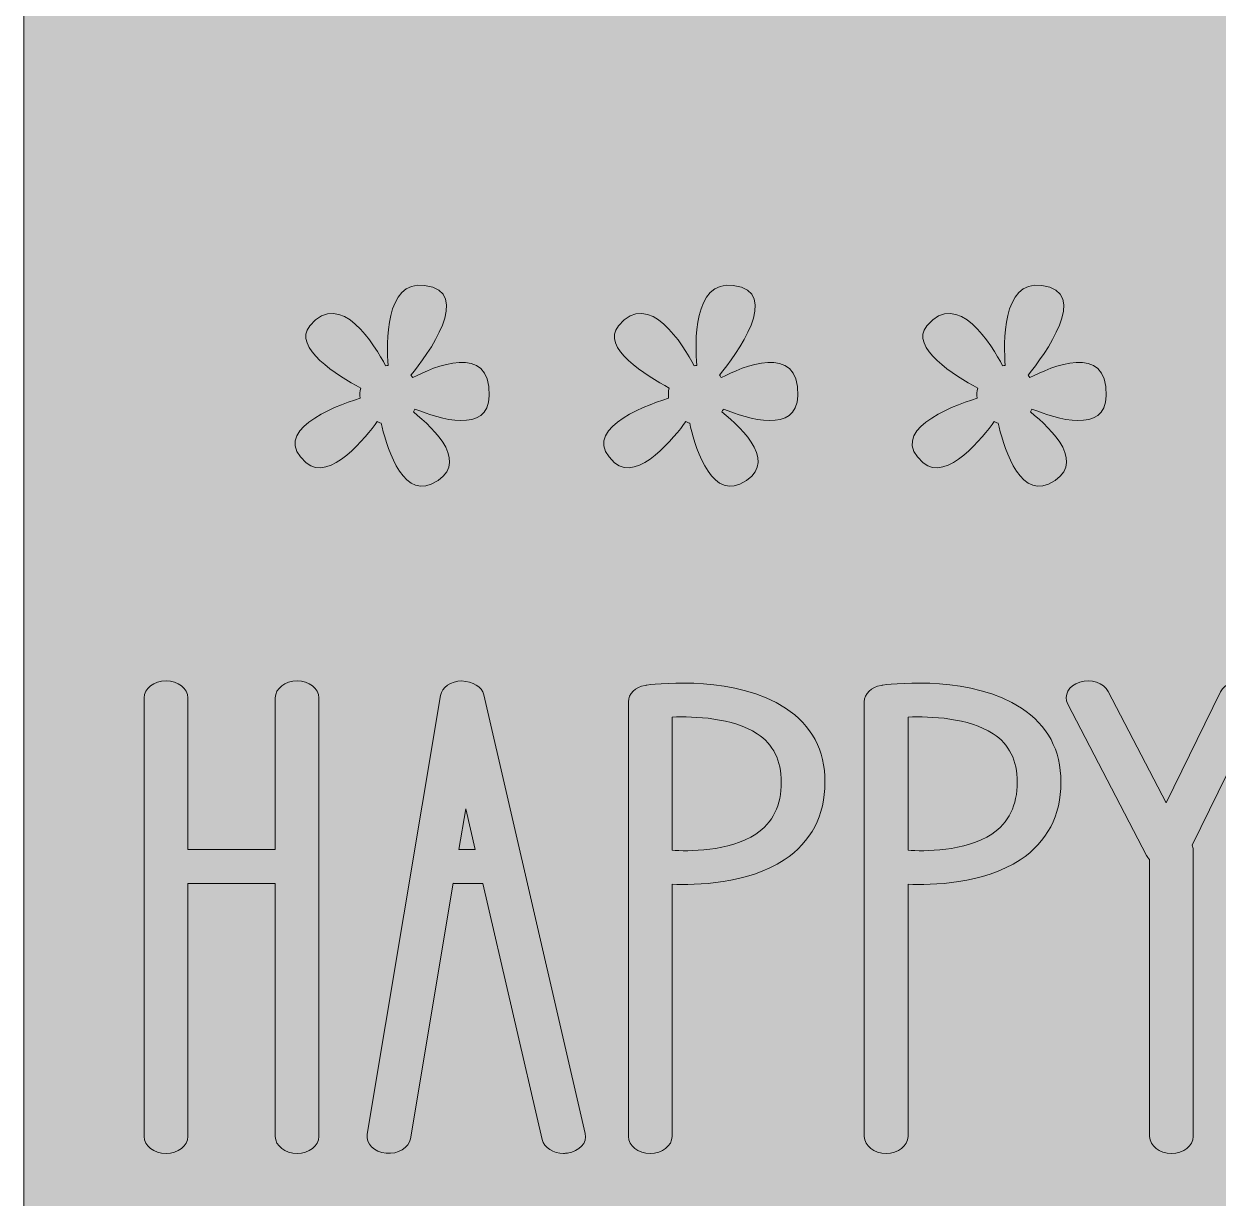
# Model space of a CAD drawing. Extents: x 254 to 755, y -942 to -58.
# Drawn here: x 254 to 468.2, y -547.7 to -337.1 of the extents above; entities that cross this region are included whole.
import ezdxf

# ---------------------------------------------------------------- set-up
doc = ezdxf.new("R2010")
doc.units = 0
doc.header["$MEASUREMENT"] = 0
doc.layers.add('Layer 1', color=7, linetype='Continuous', lineweight=0)

# ---------------------------------------------------------------- blocks, each defined once
blk = doc.blocks.new('Block_4')
at = {"layer": 'Layer 1', "true_color": 0x542400, "transparency": 33554687}
h = blk.add_hatch(color=38, dxfattribs=at)
h.dxf.hatch_style = 2
edge = h.paths.add_edge_path()
edge.add_spline(control_points=[(389.88, -473.08), (389.88, -469.16), (388.45, -466.31), (385.53, -464.39), (381.16, -461.51), (374.32, -461.25), (370.28, -461.41), (370.28, -461.41), (370.28, -485.3), (370.28, -485.3), (373.04, -485.47), (380.52, -485.59), (385.32, -482.39), (388.34, -480.38), (389.88, -477.25), (389.88, -473.08)], knot_values=[0, 0, 0, 0, 1, 1, 1, 2, 2, 2, 3, 3, 3, 4, 4, 4, 5, 5, 5, 5], degree=3, periodic=0)
edge = h.paths.add_edge_path()
edge.add_spline(control_points=[(397.71, -473.08), (397.71, -479.11), (395.25, -483.79), (390.4, -487.01), (383.74, -491.41), (374.51, -491.57), (370.28, -491.37), (370.28, -491.37), (370.28, -536.63), (370.28, -536.63), (370.28, -538.31), (368.52, -539.66), (366.36, -539.66), (364.19, -539.66), (362.44, -538.31), (362.44, -536.63), (362.44, -536.63), (362.44, -458.66), (362.44, -458.66), (362.44, -457.25), (363.69, -456.04), (365.46, -455.71), (365.56, -455.69), (365.67, -455.68), (365.78, -455.66), (368.48, -455.33), (381.89, -454.04), (390.62, -459.78), (395.33, -462.88), (397.71, -467.36), (397.71, -473.08)], knot_values=[0, 0, 0, 0, 1, 1, 1, 2, 2, 2, 3, 3, 3, 4, 4, 4, 5, 5, 5, 6, 6, 6, 7, 7, 7, 8, 8, 8, 9, 9, 9, 10, 10, 10, 10], degree=3, periodic=0)
h = blk.add_hatch(color=38, dxfattribs=at)
h.dxf.hatch_style = 2
edge = h.paths.add_edge_path()
edge.add_spline(control_points=[(432.21, -473.08), (432.21, -469.16), (430.79, -466.31), (427.87, -464.39), (423.49, -461.51), (416.66, -461.25), (412.61, -461.41), (412.61, -461.41), (412.61, -485.3), (412.61, -485.3), (415.37, -485.47), (422.86, -485.59), (427.66, -482.39), (430.68, -480.38), (432.21, -477.25), (432.21, -473.08)], knot_values=[0, 0, 0, 0, 1, 1, 1, 2, 2, 2, 3, 3, 3, 4, 4, 4, 5, 5, 5, 5], degree=3, periodic=0)
edge = h.paths.add_edge_path()
edge.add_spline(control_points=[(440.05, -473.08), (440.05, -479.11), (437.59, -483.79), (432.73, -487.01), (426.07, -491.41), (416.84, -491.57), (412.61, -491.37), (412.61, -491.37), (412.61, -536.63), (412.61, -536.63), (412.61, -538.31), (410.85, -539.66), (408.69, -539.66), (406.53, -539.66), (404.77, -538.31), (404.77, -536.63), (404.77, -536.63), (404.77, -458.66), (404.77, -458.66), (404.77, -457.25), (406.02, -456.04), (407.79, -455.71), (407.9, -455.69), (408.01, -455.68), (408.12, -455.66), (410.81, -455.33), (424.22, -454.04), (432.95, -459.78), (437.66, -462.88), (440.05, -467.36), (440.05, -473.08)], knot_values=[0, 0, 0, 0, 1, 1, 1, 2, 2, 2, 3, 3, 3, 4, 4, 4, 5, 5, 5, 6, 6, 6, 7, 7, 7, 8, 8, 8, 9, 9, 9, 10, 10, 10, 10], degree=3, periodic=0)
h = blk.add_hatch(color=38, dxfattribs=at)
h.dxf.hatch_style = 2
edge = h.paths.add_edge_path()
edge.add_spline(control_points=[(306.93, -457.95), (306.93, -457.95), (306.93, -536.63), (306.93, -536.63), (306.93, -538.31), (305.17, -539.66), (303.01, -539.66), (300.85, -539.66), (299.09, -538.31), (299.09, -536.63), (299.09, -536.63), (299.09, -491.24), (299.09, -491.24), (299.09, -491.24), (283.41, -491.24), (283.41, -491.24), (283.41, -491.24), (283.41, -536.63), (283.41, -536.63), (283.41, -538.31), (281.65, -539.66), (279.49, -539.66), (277.33, -539.66), (275.57, -538.31), (275.57, -536.63), (275.57, -536.63), (275.57, -457.95), (275.57, -457.95), (275.57, -456.27), (277.33, -454.92), (279.49, -454.92), (281.65, -454.92), (283.41, -456.27), (283.41, -457.95), (283.41, -457.95), (283.41, -485.18), (283.41, -485.18), (283.41, -485.18), (299.09, -485.18), (299.09, -485.18), (299.09, -485.18), (299.09, -457.95), (299.09, -457.95), (299.09, -456.27), (300.85, -454.92), (303.01, -454.92), (305.17, -454.92), (306.93, -456.27), (306.93, -457.95)], knot_values=[0, 0, 0, 0, 1, 1, 1, 2, 2, 2, 3, 3, 3, 4, 4, 4, 5, 5, 5, 6, 6, 6, 7, 7, 7, 8, 8, 8, 9, 9, 9, 10, 10, 10, 11, 11, 11, 12, 12, 12, 13, 13, 13, 14, 14, 14, 15, 15, 15, 16, 16, 16, 16], degree=3, periodic=0)
h = blk.add_hatch(color=38, dxfattribs=at)
h.dxf.hatch_style = 2
edge = h.paths.add_edge_path()
edge.add_spline(control_points=[(334.95, -485.18), (334.95, -485.18), (333.25, -477.85), (333.25, -477.85), (333.25, -477.85), (332.03, -485.18), (332.03, -485.18), (332.03, -485.18), (334.95, -485.18), (334.95, -485.18)], knot_values=[0, 0, 0, 0, 1, 1, 1, 2, 2, 2, 3, 3, 3, 3], degree=3, periodic=0)
edge = h.paths.add_edge_path()
edge.add_spline(control_points=[(336.49, -457.41), (336.49, -457.41), (354.7, -536.1), (354.7, -536.1), (355.08, -537.75), (353.66, -539.32), (351.53, -539.61), (351.29, -539.64), (351.06, -539.66), (350.83, -539.66), (348.97, -539.66), (347.32, -538.63), (346.98, -537.16), (346.98, -537.16), (336.35, -491.24), (336.35, -491.24), (336.35, -491.24), (331.24, -491.24), (331.24, -491.24), (331.16, -491.24), (331.1, -491.21), (331.02, -491.2), (331.02, -491.2), (323.36, -537.02), (323.36, -537.02), (323.09, -538.68), (321.09, -539.81), (318.97, -539.63), (316.83, -539.42), (315.31, -537.9), (315.59, -536.24), (315.59, -536.24), (328.74, -457.56), (328.74, -457.56), (328.99, -456.08), (330.6, -454.96), (332.53, -454.92), (334.53, -455.01), (336.15, -455.95), (336.49, -457.41)], knot_values=[0, 0, 0, 0, 1, 1, 1, 2, 2, 2, 3, 3, 3, 4, 4, 4, 5, 5, 5, 6, 6, 6, 7, 7, 7, 8, 8, 8, 9, 9, 9, 10, 10, 10, 11, 11, 11, 12, 12, 12, 13, 13, 13, 13], degree=3, periodic=0)
h = blk.add_hatch(color=38, dxfattribs=at)
h.dxf.hatch_style = 2
edge = h.paths.add_edge_path()
edge.add_spline(control_points=[(476.02, -459.02), (476.02, -459.02), (463.59, -484.37), (463.59, -484.37), (463.68, -484.63), (463.8, -484.9), (463.8, -485.18), (463.8, -485.18), (463.8, -536.63), (463.8, -536.63), (463.8, -538.31), (462.04, -539.66), (459.88, -539.66), (457.71, -539.66), (455.96, -538.31), (455.96, -536.63), (455.96, -536.63), (455.96, -486.97), (455.96, -486.97), (455.73, -486.75), (455.53, -486.5), (455.39, -486.23), (455.39, -486.23), (441.27, -459.07), (441.27, -459.07), (440.47, -457.52), (441.44, -455.75), (443.45, -455.14), (445.46, -454.51), (447.74, -455.26), (448.55, -456.81), (448.55, -456.81), (458.93, -476.77), (458.93, -476.77), (458.93, -476.77), (468.68, -456.87), (468.68, -456.87), (469.45, -455.31), (471.7, -454.53), (473.74, -455.11), (475.76, -455.71), (476.78, -457.46), (476.02, -459.02)], knot_values=[0, 0, 0, 0, 1, 1, 1, 2, 2, 2, 3, 3, 3, 4, 4, 4, 5, 5, 5, 6, 6, 6, 7, 7, 7, 8, 8, 8, 9, 9, 9, 10, 10, 10, 11, 11, 11, 12, 12, 12, 13, 13, 13, 14, 14, 14, 14], degree=3, periodic=0)
at = {"layer": 'Layer 1'}
for points, knots in [([(397.71, -473.08), (397.71, -479.11), (395.25, -483.79), (390.4, -487.01), (383.74, -491.41), (374.51, -491.57), (370.28, -491.37), (370.28, -491.37), (370.28, -536.63), (370.28, -536.63), (370.28, -538.31), (368.52, -539.66), (366.36, -539.66), (364.19, -539.66), (362.44, -538.31), (362.44, -536.63), (362.44, -536.63), (362.44, -458.66), (362.44, -458.66), (362.44, -457.25), (363.69, -456.04), (365.46, -455.71), (365.56, -455.69), (365.67, -455.68), (365.78, -455.66), (368.48, -455.33), (381.89, -454.04), (390.62, -459.78), (395.33, -462.88), (397.71, -467.36), (397.71, -473.08)], [0, 0, 0, 0, 1, 1, 1, 2, 2, 2, 3, 3, 3, 4, 4, 4, 5, 5, 5, 6, 6, 6, 7, 7, 7, 8, 8, 8, 9, 9, 9, 10, 10, 10, 10]), ([(440.05, -473.08), (440.05, -479.11), (437.59, -483.79), (432.73, -487.01), (426.07, -491.41), (416.84, -491.57), (412.61, -491.37), (412.61, -491.37), (412.61, -536.63), (412.61, -536.63), (412.61, -538.31), (410.85, -539.66), (408.69, -539.66), (406.53, -539.66), (404.77, -538.31), (404.77, -536.63), (404.77, -536.63), (404.77, -458.66), (404.77, -458.66), (404.77, -457.25), (406.02, -456.04), (407.79, -455.71), (407.9, -455.69), (408.01, -455.68), (408.12, -455.66), (410.81, -455.33), (424.22, -454.04), (432.95, -459.78), (437.66, -462.88), (440.05, -467.36), (440.05, -473.08)], [0, 0, 0, 0, 1, 1, 1, 2, 2, 2, 3, 3, 3, 4, 4, 4, 5, 5, 5, 6, 6, 6, 7, 7, 7, 8, 8, 8, 9, 9, 9, 10, 10, 10, 10]), ([(306.93, -457.95), (306.93, -457.95), (306.93, -536.63), (306.93, -536.63), (306.93, -538.31), (305.17, -539.66), (303.01, -539.66), (300.85, -539.66), (299.09, -538.31), (299.09, -536.63), (299.09, -536.63), (299.09, -491.24), (299.09, -491.24), (299.09, -491.24), (283.41, -491.24), (283.41, -491.24), (283.41, -491.24), (283.41, -536.63), (283.41, -536.63), (283.41, -538.31), (281.65, -539.66), (279.49, -539.66), (277.33, -539.66), (275.57, -538.31), (275.57, -536.63), (275.57, -536.63), (275.57, -457.95), (275.57, -457.95), (275.57, -456.27), (277.33, -454.92), (279.49, -454.92), (281.65, -454.92), (283.41, -456.27), (283.41, -457.95), (283.41, -457.95), (283.41, -485.18), (283.41, -485.18), (283.41, -485.18), (299.09, -485.18), (299.09, -485.18), (299.09, -485.18), (299.09, -457.95), (299.09, -457.95), (299.09, -456.27), (300.85, -454.92), (303.01, -454.92), (305.17, -454.92), (306.93, -456.27), (306.93, -457.95)], [0, 0, 0, 0, 1, 1, 1, 2, 2, 2, 3, 3, 3, 4, 4, 4, 5, 5, 5, 6, 6, 6, 7, 7, 7, 8, 8, 8, 9, 9, 9, 10, 10, 10, 11, 11, 11, 12, 12, 12, 13, 13, 13, 14, 14, 14, 15, 15, 15, 16, 16, 16, 16]), ([(336.49, -457.41), (336.49, -457.41), (354.7, -536.1), (354.7, -536.1), (355.08, -537.75), (353.66, -539.32), (351.53, -539.61), (351.29, -539.64), (351.06, -539.66), (350.83, -539.66), (348.97, -539.66), (347.32, -538.63), (346.98, -537.16), (346.98, -537.16), (336.35, -491.24), (336.35, -491.24), (336.35, -491.24), (331.24, -491.24), (331.24, -491.24), (331.16, -491.24), (331.1, -491.21), (331.02, -491.2), (331.02, -491.2), (323.36, -537.02), (323.36, -537.02), (323.09, -538.68), (321.09, -539.81), (318.97, -539.63), (316.83, -539.42), (315.31, -537.9), (315.59, -536.24), (315.59, -536.24), (328.74, -457.56), (328.74, -457.56), (328.99, -456.08), (330.6, -454.96), (332.53, -454.92), (334.53, -455.01), (336.15, -455.95), (336.49, -457.41)], [0, 0, 0, 0, 1, 1, 1, 2, 2, 2, 3, 3, 3, 4, 4, 4, 5, 5, 5, 6, 6, 6, 7, 7, 7, 8, 8, 8, 9, 9, 9, 10, 10, 10, 11, 11, 11, 12, 12, 12, 13, 13, 13, 13]), ([(476.02, -459.02), (476.02, -459.02), (463.59, -484.37), (463.59, -484.37), (463.68, -484.63), (463.8, -484.9), (463.8, -485.18), (463.8, -485.18), (463.8, -536.63), (463.8, -536.63), (463.8, -538.31), (462.04, -539.66), (459.88, -539.66), (457.71, -539.66), (455.96, -538.31), (455.96, -536.63), (455.96, -536.63), (455.96, -486.97), (455.96, -486.97), (455.73, -486.75), (455.53, -486.5), (455.39, -486.23), (455.39, -486.23), (441.27, -459.07), (441.27, -459.07), (440.47, -457.52), (441.44, -455.75), (443.45, -455.14), (445.46, -454.51), (447.74, -455.26), (448.55, -456.81), (448.55, -456.81), (458.93, -476.77), (458.93, -476.77), (458.93, -476.77), (468.68, -456.87), (468.68, -456.87), (469.45, -455.31), (471.7, -454.53), (473.74, -455.11), (475.76, -455.71), (476.78, -457.46), (476.02, -459.02)], [0, 0, 0, 0, 1, 1, 1, 2, 2, 2, 3, 3, 3, 4, 4, 4, 5, 5, 5, 6, 6, 6, 7, 7, 7, 8, 8, 8, 9, 9, 9, 10, 10, 10, 11, 11, 11, 12, 12, 12, 13, 13, 13, 14, 14, 14, 14]), ([(389.88, -473.08), (389.88, -469.16), (388.45, -466.31), (385.53, -464.39), (381.16, -461.51), (374.32, -461.25), (370.28, -461.41), (370.28, -461.41), (370.28, -485.3), (370.28, -485.3), (373.04, -485.47), (380.52, -485.59), (385.32, -482.39), (388.34, -480.38), (389.88, -477.25), (389.88, -473.08)], [0, 0, 0, 0, 1, 1, 1, 2, 2, 2, 3, 3, 3, 4, 4, 4, 5, 5, 5, 5]), ([(432.21, -473.08), (432.21, -469.16), (430.79, -466.31), (427.87, -464.39), (423.49, -461.51), (416.66, -461.25), (412.61, -461.41), (412.61, -461.41), (412.61, -485.3), (412.61, -485.3), (415.37, -485.47), (422.86, -485.59), (427.66, -482.39), (430.68, -480.38), (432.21, -477.25), (432.21, -473.08)], [0, 0, 0, 0, 1, 1, 1, 2, 2, 2, 3, 3, 3, 4, 4, 4, 5, 5, 5, 5]), ([(334.95, -485.18), (334.95, -485.18), (333.25, -477.85), (333.25, -477.85), (333.25, -477.85), (332.03, -485.18), (332.03, -485.18), (332.03, -485.18), (334.95, -485.18), (334.95, -485.18)], [0, 0, 0, 0, 1, 1, 1, 2, 2, 2, 3, 3, 3, 3])]:
    blk.add_open_spline(points, degree=3, knots=knots, dxfattribs=at)
blk = doc.blocks.new('Block_1')
at = {"layer": 'Layer 1', "true_color": 0xffdab2, "transparency": 33554687}
h = blk.add_hatch(color=41, dxfattribs=at)
h.dxf.hatch_style = 2
edge = h.paths.add_edge_path()
edge.add_spline(control_points=[(504.39, -89.95), (515.29, -89.95), (523.36, -98.87), (523.82, -109.4), (524.29, -119.91), (514.55, -128.85), (504.39, -128.85), (493.47, -128.85), (485.39, -119.94), (484.93, -109.4), (484.46, -98.9), (494.21, -89.95), (504.39, -89.95)], knot_values=[0, 0, 0, 0, 1, 1, 1, 2, 2, 2, 3, 3, 3, 4, 4, 4, 4], degree=3, periodic=0)
edge = h.paths.add_edge_path()
edge.add_spline(control_points=[(754.96, -238.63), (753.72, -204.64), (725.78, -177.48), (691.51, -177.48), (691.51, -177.48), (685.59, -177.48), (685.59, -177.48), (684.36, -146.07), (658.52, -121.02), (626.83, -121.02), (626.83, -121.02), (584.67, -121.02), (584.67, -121.02), (576.16, -84.61), (543.51, -57.51), (504.49, -57.51), (465.49, -57.51), (432.84, -84.61), (424.33, -121.02), (424.33, -121.02), (382.17, -121.02), (382.17, -121.02), (365.94, -121.02), (351.22, -127.61), (340.58, -138.24), (330.48, -148.36), (324.04, -162.19), (323.41, -177.48), (323.41, -177.48), (317.5, -177.48), (317.5, -177.48), (299.95, -177.48), (284.08, -184.58), (272.58, -196.08), (261.6, -207.07), (254.64, -222.02), (254.04, -238.63), (254.01, -239.41), (253.99, -240.19), (253.99, -240.98), (253.99, -240.98), (253.99, -914.95), (253.99, -914.95), (253.99, -930.16), (266.3, -942.49), (281.52, -942.49), (281.52, -942.49), (727.48, -942.49), (727.48, -942.49), (742.7, -942.49), (755.01, -930.16), (755.01, -914.95), (755.01, -914.95), (755.01, -240.98), (755.01, -240.98), (755.01, -240.19), (754.99, -239.41), (754.96, -238.63)], knot_values=[0, 0, 0, 0, 1, 1, 1, 2, 2, 2, 3, 3, 3, 4, 4, 4, 5, 5, 5, 6, 6, 6, 7, 7, 7, 8, 8, 8, 9, 9, 9, 10, 10, 10, 11, 11, 11, 12, 12, 12, 13, 13, 13, 14, 14, 14, 15, 15, 15, 16, 16, 16, 17, 17, 17, 18, 18, 18, 19, 19, 19, 19], degree=3, periodic=0)
at = {"layer": 'Layer 1'}
blk.add_open_spline([(754.96, -238.63), (753.72, -204.64), (725.78, -177.48), (691.51, -177.48), (691.51, -177.48), (685.59, -177.48), (685.59, -177.48), (684.36, -146.07), (658.52, -121.02), (626.83, -121.02), (626.83, -121.02), (584.67, -121.02), (584.67, -121.02), (576.16, -84.61), (543.51, -57.51), (504.49, -57.51), (465.49, -57.51), (432.84, -84.61), (424.33, -121.02), (424.33, -121.02), (382.17, -121.02), (382.17, -121.02), (365.94, -121.02), (351.22, -127.61), (340.58, -138.24), (330.48, -148.36), (324.04, -162.19), (323.41, -177.48), (323.41, -177.48), (317.5, -177.48), (317.5, -177.48), (299.95, -177.48), (284.08, -184.58), (272.58, -196.08), (261.6, -207.07), (254.64, -222.02), (254.04, -238.63), (254.01, -239.41), (253.99, -240.19), (253.99, -240.98), (253.99, -240.98), (253.99, -914.95), (253.99, -914.95), (253.99, -930.16), (266.3, -942.49), (281.52, -942.49), (281.52, -942.49), (727.48, -942.49), (727.48, -942.49), (742.7, -942.49), (755.01, -930.16), (755.01, -914.95), (755.01, -914.95), (755.01, -240.98), (755.01, -240.98), (755.01, -240.19), (754.99, -239.41), (754.96, -238.63)], degree=3, knots=[0, 0, 0, 0, 1, 1, 1, 2, 2, 2, 3, 3, 3, 4, 4, 4, 5, 5, 5, 6, 6, 6, 7, 7, 7, 8, 8, 8, 9, 9, 9, 10, 10, 10, 11, 11, 11, 12, 12, 12, 13, 13, 13, 14, 14, 14, 15, 15, 15, 16, 16, 16, 17, 17, 17, 18, 18, 18, 19, 19, 19, 19], dxfattribs=at)
blk.add_blockref('Block_4', (0, 0), dxfattribs=at)
blk = doc.blocks.new('Block_5')
at = {"layer": 'Layer 1', "true_color": 0x542400, "transparency": 33554687}
h = blk.add_hatch(color=38, dxfattribs=at)
h.dxf.hatch_style = 2
edge = h.paths.add_edge_path()
edge.add_spline(control_points=[(323.78, -400.52), (323.68, -400.37), (323.56, -400.23), (323.44, -400.1), (326.38, -396.46), (334.74, -385.11), (325.89, -383.97), (318.68, -383.04), (319.04, -394.49), (319.36, -398.35), (319.2, -398.36), (319.05, -398.38), (318.89, -398.4), (316.98, -394.77), (310.83, -384.49), (305.28, -391.24), (302.1, -395.11), (310.29, -400.18), (314.42, -402.4), (314.25, -402.99), (314.22, -403.59), (314.3, -404.2), (309.24, -405.81), (298.14, -410.18), (304.62, -415.78), (308.88, -419.46), (315.53, -410.98), (317.39, -408.41), (317.46, -408.45), (317.53, -408.5), (317.61, -408.53), (317.77, -408.61), (317.93, -408.65), (318.1, -408.7), (318.83, -412), (321.57, -422.14), (327.08, -419.61), (334.43, -416.24), (327.7, -409.72), (323.87, -406.68), (323.97, -406.52), (324.05, -406.33), (324.13, -406.15), (328.54, -407.95), (337.3, -410.65), (337.49, -403.77), (337.75, -394.05), (327.44, -398.6), (323.78, -400.52)], knot_values=[0, 0, 0, 0, 1, 1, 1, 2, 2, 2, 3, 3, 3, 4, 4, 4, 5, 5, 5, 6, 6, 6, 7, 7, 7, 8, 8, 8, 9, 9, 9, 10, 10, 10, 11, 11, 11, 12, 12, 12, 13, 13, 13, 14, 14, 14, 15, 15, 15, 16, 16, 16, 16], degree=3, periodic=0)
h = blk.add_hatch(color=38, dxfattribs=at)
h.dxf.hatch_style = 2
edge = h.paths.add_edge_path()
edge.add_spline(control_points=[(379.14, -400.52), (379.03, -400.37), (378.92, -400.23), (378.8, -400.1), (381.73, -396.46), (390.1, -385.11), (381.25, -383.97), (374.03, -383.04), (374.39, -394.49), (374.71, -398.35), (374.55, -398.36), (374.4, -398.38), (374.24, -398.4), (372.33, -394.77), (366.19, -384.49), (360.64, -391.24), (357.45, -395.11), (365.65, -400.18), (369.77, -402.4), (369.6, -402.99), (369.57, -403.59), (369.65, -404.2), (364.59, -405.81), (353.5, -410.18), (359.98, -415.78), (364.24, -419.46), (370.88, -410.98), (372.74, -408.41), (372.81, -408.45), (372.88, -408.5), (372.96, -408.53), (373.12, -408.61), (373.28, -408.65), (373.45, -408.7), (374.18, -412), (376.93, -422.14), (382.44, -419.61), (389.78, -416.24), (383.05, -409.72), (379.22, -406.68), (379.32, -406.52), (379.4, -406.33), (379.48, -406.15), (383.9, -407.95), (392.65, -410.65), (392.84, -403.77), (393.1, -394.05), (382.79, -398.6), (379.14, -400.52)], knot_values=[0, 0, 0, 0, 1, 1, 1, 2, 2, 2, 3, 3, 3, 4, 4, 4, 5, 5, 5, 6, 6, 6, 7, 7, 7, 8, 8, 8, 9, 9, 9, 10, 10, 10, 11, 11, 11, 12, 12, 12, 13, 13, 13, 14, 14, 14, 15, 15, 15, 16, 16, 16, 16], degree=3, periodic=0)
h = blk.add_hatch(color=38, dxfattribs=at)
h.dxf.hatch_style = 2
edge = h.paths.add_edge_path()
edge.add_spline(control_points=[(434.49, -400.52), (434.38, -400.37), (434.27, -400.23), (434.15, -400.1), (437.08, -396.46), (445.45, -385.11), (436.6, -383.97), (429.39, -383.04), (429.74, -394.49), (430.06, -398.35), (429.91, -398.36), (429.75, -398.38), (429.59, -398.4), (427.69, -394.77), (421.54, -384.49), (415.99, -391.24), (412.81, -395.11), (421, -400.18), (425.12, -402.4), (424.96, -402.99), (424.93, -403.59), (425, -404.2), (419.94, -405.81), (408.85, -410.18), (415.33, -415.78), (419.59, -419.46), (426.23, -410.98), (428.09, -408.41), (428.17, -408.45), (428.23, -408.5), (428.31, -408.53), (428.48, -408.61), (428.64, -408.65), (428.8, -408.7), (429.54, -412), (432.28, -422.14), (437.79, -419.61), (445.13, -416.24), (438.4, -409.72), (434.58, -406.68), (434.67, -406.52), (434.75, -406.33), (434.84, -406.15), (439.25, -407.95), (448.01, -410.65), (448.19, -403.77), (448.45, -394.05), (438.14, -398.6), (434.49, -400.52)], knot_values=[0, 0, 0, 0, 1, 1, 1, 2, 2, 2, 3, 3, 3, 4, 4, 4, 5, 5, 5, 6, 6, 6, 7, 7, 7, 8, 8, 8, 9, 9, 9, 10, 10, 10, 11, 11, 11, 12, 12, 12, 13, 13, 13, 14, 14, 14, 15, 15, 15, 16, 16, 16, 16], degree=3, periodic=0)
at = {"layer": 'Layer 1'}
for points in [[(323.78, -400.52), (323.68, -400.37), (323.56, -400.23), (323.44, -400.1), (326.38, -396.46), (334.74, -385.11), (325.89, -383.97), (318.68, -383.04), (319.04, -394.49), (319.36, -398.35), (319.2, -398.36), (319.05, -398.38), (318.89, -398.4), (316.98, -394.77), (310.83, -384.49), (305.28, -391.24), (302.1, -395.11), (310.29, -400.18), (314.42, -402.4), (314.25, -402.99), (314.22, -403.59), (314.3, -404.2), (309.24, -405.81), (298.14, -410.18), (304.62, -415.78), (308.88, -419.46), (315.53, -410.98), (317.39, -408.41), (317.46, -408.45), (317.53, -408.5), (317.61, -408.53), (317.77, -408.61), (317.93, -408.65), (318.1, -408.7), (318.83, -412), (321.57, -422.14), (327.08, -419.61), (334.43, -416.24), (327.7, -409.72), (323.87, -406.68), (323.97, -406.52), (324.05, -406.33), (324.13, -406.15), (328.54, -407.95), (337.3, -410.65), (337.49, -403.77), (337.75, -394.05), (327.44, -398.6), (323.78, -400.52)], [(379.14, -400.52), (379.03, -400.37), (378.92, -400.23), (378.8, -400.1), (381.73, -396.46), (390.1, -385.11), (381.25, -383.97), (374.03, -383.04), (374.39, -394.49), (374.71, -398.35), (374.55, -398.36), (374.4, -398.38), (374.24, -398.4), (372.33, -394.77), (366.19, -384.49), (360.64, -391.24), (357.45, -395.11), (365.65, -400.18), (369.77, -402.4), (369.6, -402.99), (369.57, -403.59), (369.65, -404.2), (364.59, -405.81), (353.5, -410.18), (359.98, -415.78), (364.24, -419.46), (370.88, -410.98), (372.74, -408.41), (372.81, -408.45), (372.88, -408.5), (372.96, -408.53), (373.12, -408.61), (373.28, -408.65), (373.45, -408.7), (374.18, -412), (376.93, -422.14), (382.44, -419.61), (389.78, -416.24), (383.05, -409.72), (379.22, -406.68), (379.32, -406.52), (379.4, -406.33), (379.48, -406.15), (383.9, -407.95), (392.65, -410.65), (392.84, -403.77), (393.1, -394.05), (382.79, -398.6), (379.14, -400.52)], [(434.49, -400.52), (434.38, -400.37), (434.27, -400.23), (434.15, -400.1), (437.08, -396.46), (445.45, -385.11), (436.6, -383.97), (429.39, -383.04), (429.74, -394.49), (430.06, -398.35), (429.91, -398.36), (429.75, -398.38), (429.59, -398.4), (427.69, -394.77), (421.54, -384.49), (415.99, -391.24), (412.81, -395.11), (421, -400.18), (425.12, -402.4), (424.96, -402.99), (424.93, -403.59), (425, -404.2), (419.94, -405.81), (408.85, -410.18), (415.33, -415.78), (419.59, -419.46), (426.23, -410.98), (428.09, -408.41), (428.17, -408.45), (428.23, -408.5), (428.31, -408.53), (428.48, -408.61), (428.64, -408.65), (428.8, -408.7), (429.54, -412), (432.28, -422.14), (437.79, -419.61), (445.13, -416.24), (438.4, -409.72), (434.58, -406.68), (434.67, -406.52), (434.75, -406.33), (434.84, -406.15), (439.25, -407.95), (448.01, -410.65), (448.19, -403.77), (448.45, -394.05), (438.14, -398.6), (434.49, -400.52)]]:
    blk.add_open_spline(points, degree=3, knots=[0, 0, 0, 0, 1, 1, 1, 2, 2, 2, 3, 3, 3, 4, 4, 4, 5, 5, 5, 6, 6, 6, 7, 7, 7, 8, 8, 8, 9, 9, 9, 10, 10, 10, 11, 11, 11, 12, 12, 12, 13, 13, 13, 14, 14, 14, 15, 15, 15, 16, 16, 16, 16], dxfattribs=at)
blk = doc.blocks.new('Block_0')
at = {"layer": 'Layer 1'}
for name in ['Block_1', 'Block_5']:
    blk.add_blockref(name, (0, 0), dxfattribs=at)

msp = doc.modelspace()

# ---------------------------------------------------------------- block references
at = {"layer": 'Layer 1'}
msp.add_blockref('Block_0', (0, 0), dxfattribs=at)

doc.saveas('drawing.dxf')
